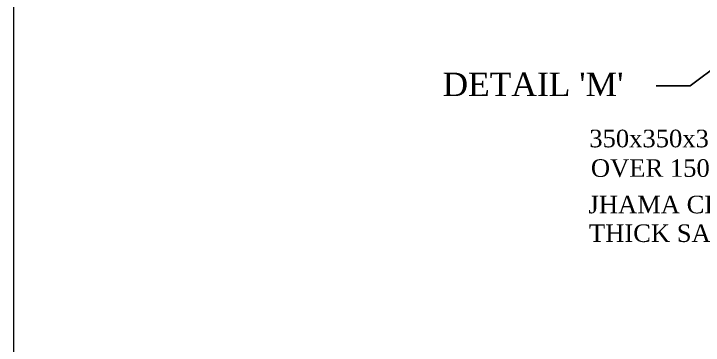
# Model space of a CAD drawing. Extents: x -545075 to 1728153, y -708141 to -305611.
# Drawn here: x 1024089 to 1032907, y -622556 to -618312 of the extents above; entities that cross this region are included whole.
import ezdxf

# ---------------------------------------------------------------- set-up
doc = ezdxf.new("R2010")
doc.units = 0
doc.header["$MEASUREMENT"] = 0
doc.layers.get('0').update_dxf_attribs({"linetype": 'CONTINUOUS'})
doc.layers.add('LINE', color=7, linetype='CONTINUOUS')
doc.styles.get("Standard").update_dxf_attribs({"font": 'times.ttf', "height": 250})

msp = doc.modelspace()

# ---------------------------------------------------------------- linework, layer by layer
for p, q in [((1033462.473, -618694.299), (1032742.605, -619233.652)), ((1032742.605, -619233.652), (1032305.118, -619233.652))]:
    msp.add_line(p, q)
at = {"color": 7, "linetype": 'ByBlock', "lineweight": 20}
msp.add_lwpolyline([(1024088.576, -654682.06), (1024088.576, -611896.246), (1084593.768, -611896.246), (1084593.768, -654682.06), (1024088.576, -654682.06)], close=True, dxfattribs=at)

# ---------------------------------------------------------------- texts
at = {"layer": 'LINE'}
for s, height, p in [("DETAIL 'M'", 300, (1029572.7, -619366.065)), ('350x350x350 C.C BLOCKS', 225, (1031450.181, -620021.559)), ('OVER 150 mm THICK PICK', 225, (1031470.941, -620399.753)), ('JHAMA CHIPS AND 150 mm', 225, (1031439.756, -620866.727)), ('THICK SAND (FM 1.0-1.5)', 225, (1031445.955, -621233.717))]:
    msp.add_text(s, height=height, dxfattribs=at).set_placement(p)

doc.saveas('drawing.dxf')
